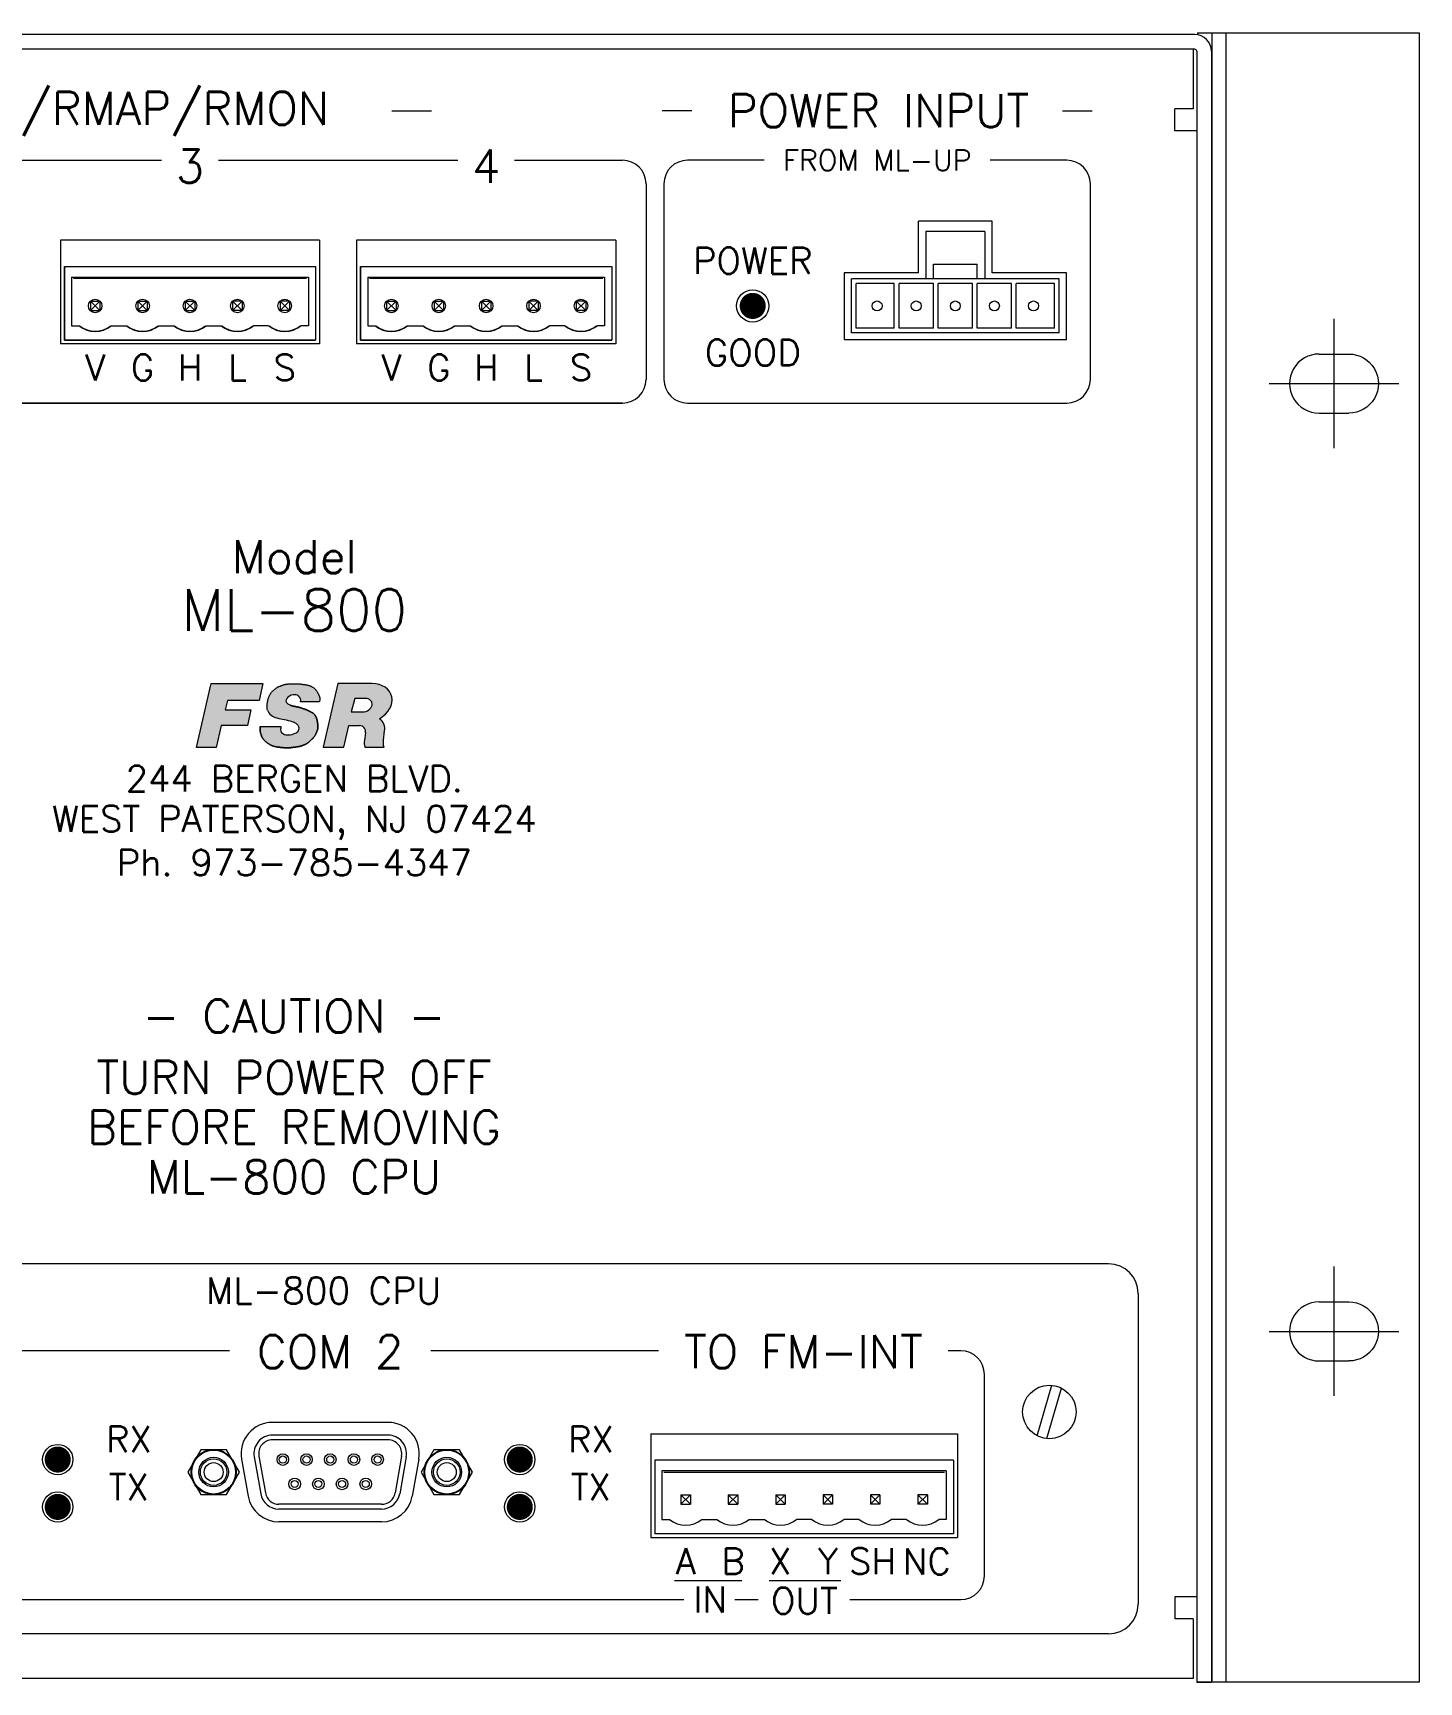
# Model space of a CAD drawing. Header units: inches. Extents: x 4.4 to 24.6, y 1.9 to 17.4.
# Drawn here: x 17.54 to 23.39, y 2.42 to 9.38 of the extents above; entities that cross this region are included whole.
import ezdxf
from ezdxf.enums import TextEntityAlignment as Align

# ---------------------------------------------------------------- set-up
doc = ezdxf.new("R2010")
doc.units = ezdxf.units.IN
doc.header["$LTSCALE"] = 0.4
doc.header["$MEASUREMENT"] = 0
for name, color, linetype, lineweight in [('ML800-DIMENSION', 7, 'Continuous', 9), ('ML800-OBJECT', 7, 'Continuous', 15), ('ML800-TEXT', 7, 'Continuous', 9)]:
    doc.layers.add(name, color=color, linetype=linetype, lineweight=lineweight)
doc.layers.add('ML800-LED', color=251, linetype='Continuous')
doc.styles.add('TERMINALS', font='romans.shx', dxfattribs={"height": 0.11})
doc.styles.add('TITLE', font='romans.shx', dxfattribs={"height": 0.14})

msp = doc.modelspace()

# ---------------------------------------------------------------- hatches: boundary and pattern name
at = {"layer": 'ML800-TEXT'}
h = msp.add_hatch(color=256, dxfattribs=at)
h.paths.add_polyline_path([(18.6399, 6.5913, -0.172284), (18.6618, 6.5867, -0.332658), (18.6719, 6.5615), (18.7522, 6.5615), (18.7533, 6.5733), (18.7528, 6.5773), (18.7526, 6.5786), (18.7523, 6.58), (18.7519, 6.5813), (18.7515, 6.5828), (18.751, 6.5842), (18.7505, 6.5858), (18.7499, 6.5873), (18.7493, 6.589), (18.7486, 6.5907), (18.7477, 6.5925), (18.7469, 6.5944), (18.7459, 6.5963), (18.7449, 6.5983), (18.7438, 6.6003), (18.7427, 6.6023), (18.7415, 6.6042), (18.7403, 6.6061), (18.7391, 6.6079), (18.738, 6.6096), (18.7367, 6.6112), (18.7355, 6.6127), (18.7343, 6.6141), (18.7329, 6.6155), (18.7316, 6.6168), (18.7301, 6.6181), (18.7286, 6.6193), (18.727, 6.6206), (18.7253, 6.6218), (18.7235, 6.623), (18.7217, 6.6241), (18.7198, 6.6253), (18.7179, 6.6263), (18.716, 6.6273), (18.714, 6.6282), (18.7121, 6.629), (18.7101, 6.6298), (18.7081, 6.6304), (18.7062, 6.631), (18.7042, 6.6316), (18.7023, 6.6321), (18.7004, 6.6325), (18.6985, 6.6329), (18.6966, 6.6333), (18.6947, 6.6336), (18.6929, 6.634), (18.691, 6.6342), (18.6892, 6.6345), (18.6873, 6.6348), (18.6855, 6.635), (18.6836, 6.6353), (18.6817, 6.6355), (18.6798, 6.6358), (18.6766, 6.6362), (18.6729, 6.6367), (18.6693, 6.6372), (18.6667, 6.6377), (18.6295, 6.6381), (18.6274, 6.6379), (18.6254, 6.6377), (18.6234, 6.6376), (18.6214, 6.6374), (18.6195, 6.6372), (18.6176, 6.6371), (18.6158, 6.6369), (18.614, 6.6367), (18.6122, 6.6365), (18.6104, 6.6362), (18.6086, 6.6359), (18.6067, 6.6355), (18.6049, 6.6351), (18.6029, 6.6346), (18.601, 6.634), (18.5991, 6.6334), (18.5971, 6.6327), (18.5951, 6.632), (18.5931, 6.6313), (18.5911, 6.6305), (18.5892, 6.6298), (18.5873, 6.6291), (18.5854, 6.6284), (18.5835, 6.6277), (18.5816, 6.627), (18.5798, 6.6262), (18.5779, 6.6253), (18.5761, 6.6244), (18.5743, 6.6234), (18.5725, 6.6223), (18.5707, 6.6211), (18.569, 6.6198), (18.5672, 6.6185), (18.5655, 6.6171), (18.5637, 6.6157), (18.562, 6.6142), (18.5603, 6.6127), (18.5586, 6.6113), (18.5569, 6.6098), (18.5553, 6.6083), (18.5537, 6.6068), (18.5522, 6.6052), (18.5507, 6.6036), (18.5492, 6.602), (18.5478, 6.6003), (18.5465, 6.5985), (18.5453, 6.5967), (18.5441, 6.5948), (18.543, 6.5929), (18.5419, 6.5909), (18.5409, 6.589), (18.54, 6.587), (18.5391, 6.585), (18.5382, 6.583), (18.5374, 6.5809), (18.5367, 6.5789), (18.536, 6.5768), (18.5353, 6.5747), (18.5347, 6.5724), (18.534, 6.5701), (18.5335, 6.5677), (18.5329, 6.5652), (18.5323, 6.5627), (18.5318, 6.56), (18.5314, 6.5573), (18.5309, 6.5545), (18.5306, 6.5518), (18.5303, 6.549), (18.5301, 6.5463), (18.53, 6.5436), (18.5299, 6.541), (18.53, 6.5384), (18.5301, 6.5359), (18.5303, 6.5336), (18.5306, 6.5313), (18.531, 6.5292), (18.5314, 6.5271, 0.256407), (18.5718, 6.4935, -0.017323), (18.6352, 6.4793, -0.121735), (18.6563, 6.4678, -0.580678), (18.6472, 6.4274), (18.6409, 6.4251, -0.169947), (18.615, 6.421, -0.467288), (18.5881, 6.449), (18.5877, 6.4578), (18.5017, 6.4576), (18.5016, 6.454), (18.5014, 6.4506), (18.5013, 6.4475), (18.5012, 6.4447), (18.5012, 6.4422), (18.5012, 6.4398), (18.5014, 6.4375), (18.5017, 6.4353), (18.5021, 6.4332), (18.5026, 6.4311), (18.5031, 6.4291), (18.5037, 6.4272), (18.5043, 6.4253), (18.5049, 6.4234), (18.5055, 6.4215), (18.5061, 6.4197), (18.5067, 6.4179), (18.5074, 6.4161), (18.508, 6.4144), (18.5088, 6.4127), (18.5096, 6.411), (18.5105, 6.4095), (18.5114, 6.4079), (18.5124, 6.4064), (18.5135, 6.405), (18.5147, 6.4036), (18.5159, 6.4022), (18.5171, 6.4009), (18.5184, 6.3996), (18.5197, 6.3983), (18.521, 6.3971), (18.5223, 6.3958), (18.5236, 6.3946), (18.525, 6.3935), (18.5264, 6.3923), (18.5278, 6.3911), (18.5292, 6.39), (18.5307, 6.3888), (18.5323, 6.3877), (18.5339, 6.3865), (18.5355, 6.3854), (18.5371, 6.3843), (18.5388, 6.3833), (18.5405, 6.3822), (18.5422, 6.3813), (18.5438, 6.3803), (18.5455, 6.3795), (18.5471, 6.3787), (18.5488, 6.3779), (18.5504, 6.3772), (18.5521, 6.3765), (18.5538, 6.3758), (18.5555, 6.3752), (18.5573, 6.3747), (18.5591, 6.3741), (18.561, 6.3736), (18.5629, 6.3731), (18.5648, 6.3726), (18.5667, 6.3722), (18.5687, 6.3718), (18.5707, 6.3714), (18.5727, 6.3711), (18.5747, 6.3708), (18.5767, 6.3705), (18.5786, 6.3703), (18.5806, 6.3701), (18.5825, 6.3699), (18.5844, 6.3697), (18.5862, 6.3695), (18.5888, 6.3692), (18.5914, 6.3689), (18.5931, 6.3688), (18.5947, 6.3686), (18.5963, 6.3684), (18.5979, 6.3683), (18.5994, 6.3681), (18.601, 6.368), (18.6027, 6.3679), (18.6043, 6.3678), (18.606, 6.3677), (18.6077, 6.3677), (18.6094, 6.3676), (18.6111, 6.3676), (18.6128, 6.3676), (18.6145, 6.3676), (18.6163, 6.3676), (18.618, 6.3676), (18.6198, 6.3676), (18.6216, 6.3676), (18.6234, 6.3677), (18.6251, 6.3678), (18.6269, 6.3679), (18.6287, 6.3681), (18.6305, 6.3682), (18.6323, 6.3684), (18.6341, 6.3687), (18.6358, 6.3689), (18.6376, 6.3692), (18.6394, 6.3694), (18.6423, 6.3698), (18.6455, 6.3702), (18.6485, 6.3705), (18.6504, 6.3707), (18.6522, 6.3709), (18.654, 6.3712), (18.6557, 6.3714), (18.6574, 6.3716), (18.6591, 6.3719), (18.6608, 6.3722), (18.6624, 6.3725), (18.664, 6.3728), (18.6655, 6.3732), (18.667, 6.3735), (18.6684, 6.3739), (18.6698, 6.3742), (18.6712, 6.3746), (18.6725, 6.375), (18.6738, 6.3753), (18.675, 6.3757), (18.6763, 6.3761), (18.6776, 6.3766), (18.6789, 6.377), (18.6802, 6.3775), (18.6816, 6.378), (18.6831, 6.3786), (18.6845, 6.3791), (18.6859, 6.3797), (18.6874, 6.3803), (18.6888, 6.3809), (18.6902, 6.3815), (18.6915, 6.3821), (18.6928, 6.3827), (18.694, 6.3833), (18.6952, 6.3839), (18.6963, 6.3846), (18.6974, 6.3852), (18.6986, 6.386), (18.6998, 6.3868), (18.701, 6.3876), (18.7022, 6.3886), (18.7035, 6.3896), (18.7048, 6.3907), (18.7062, 6.3919), (18.7076, 6.3931), (18.7091, 6.3943), (18.7105, 6.3956), (18.7121, 6.3969), (18.7133, 6.398), (18.7261, 6.4108), (18.7275, 6.4126), (18.729, 6.4146), (18.7304, 6.4166), (18.7317, 6.4187), (18.733, 6.4208), (18.7342, 6.4229), (18.7354, 6.4249), (18.7365, 6.427), (18.7376, 6.429), (18.7385, 6.431), (18.7394, 6.433), (18.7402, 6.435), (18.741, 6.4368), (18.7416, 6.4387), (18.7422, 6.4405), (18.7427, 6.4422), (18.7432, 6.4439), (18.7436, 6.4455), (18.7439, 6.447), (18.7441, 6.4486), (18.7443, 6.4501), (18.7445, 6.4516), (18.7446, 6.453), (18.7447, 6.4544), (18.7447, 6.4559), (18.7447, 6.4573), (18.7447, 6.4587), (18.7446, 6.4601), (18.7445, 6.4615), (18.7444, 6.4629), (18.7443, 6.4643), (18.7442, 6.4657), (18.7441, 6.4671), (18.7439, 6.4685), (18.7438, 6.47), (18.7436, 6.4714), (18.7434, 6.4729), (18.7433, 6.4743), (18.7431, 6.4757), (18.7429, 6.4772), (18.7426, 6.4786), (18.7424, 6.4801), (18.7422, 6.4815), (18.7419, 6.4829), (18.7416, 6.4844), (18.7412, 6.4858), (18.7408, 6.4873), (18.7404, 6.4888), (18.74, 6.4902), (18.7395, 6.4917), (18.7389, 6.4932), (18.7384, 6.4946), (18.7378, 6.496), (18.7372, 6.4974), (18.7366, 6.4988), (18.7359, 6.5001), (18.7352, 6.5014), (18.7346, 6.5026), (18.7338, 6.5038), (18.7331, 6.505), (18.7323, 6.5061), (18.7314, 6.5072), (18.7306, 6.5083), (18.7296, 6.5093), (18.7286, 6.5103), (18.7276, 6.5113), (18.7265, 6.5123), (18.7253, 6.5132), (18.7241, 6.5141), (18.7228, 6.515), (18.7214, 6.5158), (18.72, 6.5166), (18.7185, 6.5174), (18.717, 6.5182), (18.7155, 6.5189), (18.7142, 6.5195), (18.7129, 6.5201), (18.711, 6.5209), (18.7093, 6.5218), (18.7081, 6.5224), (18.7077, 6.5227), (18.7072, 6.523), (18.7065, 6.5234), (18.7057, 6.5238), (18.7047, 6.5243), (18.7036, 6.5249), (18.7024, 6.5255), (18.701, 6.5261), (18.6996, 6.5268), (18.698, 6.5274), (18.6965, 6.5281), (18.6949, 6.5287), (18.6932, 6.5293), (18.6916, 6.5298), (18.6899, 6.5304), (18.6882, 6.531), (18.6865, 6.5315), (18.6838, 6.5325), (18.6808, 6.5335), (18.6779, 6.5345), (18.6763, 6.5351), (18.6747, 6.5357), (18.6731, 6.5362), (18.6716, 6.5368), (18.6702, 6.5372), (18.6688, 6.5376), (18.6676, 6.538), (18.6663, 6.5383), (18.6651, 6.5386), (18.6639, 6.5389), (18.6627, 6.5391), (18.6614, 6.5394), (18.6593, 6.5398), (18.657, 6.5403), (18.6554, 6.5407), (18.6537, 6.541), (18.652, 6.5414), (18.6502, 6.5418), (18.6484, 6.5422), (18.6465, 6.5425), (18.6447, 6.5429), (18.6416, 6.5436), (18.638, 6.5444), (18.6345, 6.5453), (18.6313, 6.5463), (18.6283, 6.5476), (18.6262, 6.5486, -0.052854), (18.616, 6.5547, -0.41838), (18.613, 6.5755, -0.199774)])
h.paths.add_polyline_path([(18.3371, 6.4617), (18.4475, 6.4617), (18.4618, 6.528), (18.3541, 6.528), (18.3636, 6.5672), (18.4964, 6.5672), (18.5123, 6.6384), (18.2938, 6.6384), (18.2924, 6.633), (18.2326, 6.3691), (18.315, 6.3691)])
edge = h.paths.add_edge_path()
edge.add_line((18.8756, 6.4614), (18.9204, 6.4614))
edge.add_ellipse((18.9175, 6.4323), major_axis=(0.0204, 0.0226), ratio=0.901208, start_angle=-54.09358, end_angle=39.19101, ccw=False)
edge.add_line((18.9459, 6.4306), (18.9411, 6.3993))
edge.add_arc((18.9984, 6.3881), 0.0583, 168.93263, 198.06236)
edge.add_line((18.9429, 6.37), (19.024, 6.37))
edge.add_arc((19.0795, 6.3881), 0.0583, 168.93263, 198.06236, ccw=False)
edge.add_line((19.0222, 6.3993), (19.0261, 6.4388))
edge.add_arc((18.9782, 6.449), 0.049, 348.06584, 417.54018)
edge.add_ellipse((18.9564, 6.5558), major_axis=(-0.098, -0.0347), ratio=0.768806, start_angle=103.09013, end_angle=245.24428)
edge.add_line((18.9732, 6.6387), (18.8284, 6.6387))
edge.add_line((18.8284, 6.6387), (18.7677, 6.37))
edge.add_line((18.7677, 6.37), (18.8545, 6.37))
edge.add_line((18.8545, 6.37), (18.8756, 6.4614))
edge = h.paths.add_edge_path(flags=16)
edge.add_line((18.9012, 6.5764), (18.8855, 6.5193))
edge.add_line((18.8855, 6.5193), (18.9286, 6.5193))
edge.add_line((18.9286, 6.5193), (18.9334, 6.5193))
edge.add_ellipse((18.9389, 6.5478), major_axis=(-0.0337, -0.0119), ratio=0.768806, start_angle=65.83641, end_angle=245.27137)
edge.add_line((18.9446, 6.5764), (18.9404, 6.5764))
edge.add_line((18.9404, 6.5764), (18.9012, 6.5764))

# ---------------------------------------------------------------- linework, layer by layer
at = {"layer": 'ML800-DIMENSION'}
for p, q in [((23.0329, 8.1786), (23.0329, 7.6321)), ((22.759, 7.9047), (23.3067, 7.9047)), ((23.0329, 4.1786), (23.0329, 3.6321)), ((22.759, 3.9047), (23.3067, 3.9047))]:
    msp.add_line(p, q, dxfattribs=at)
at = {"layer": 'ML800-LED', "const_width": 0.055}
for points in [[(20.6074, 8.2327, 1), (20.5524, 8.2327, 1)], [(17.6743, 3.3637, 1), (17.6193, 3.3637, 1)], [(19.6243, 3.3637, 1), (19.5693, 3.3637, 1)], [(17.6743, 3.1637, 1), (17.6193, 3.1637, 1)], [(19.6243, 3.1637, 1), (19.5693, 3.1637, 1)]]:
    msp.add_lwpolyline(points, format="xyb", close=True, dxfattribs=at)
at = {"layer": 'ML800-OBJECT'}
for p, q in [((22.4459, 9.3777), (5.3379, 9.3777)), ((22.4569, 9.3847), (23.3919, 9.3847)), ((22.4569, 9.3847), (22.4569, 9.3768)), ((22.5169, 9.3847), (22.5169, 2.4247)), ((22.5769, 9.3847), (22.5769, 2.4247)), ((23.3919, 9.3847), (23.3919, 2.4247)), ((22.4459, 9.3157), (5.3379, 9.3157)), ((22.4389, 9.3157), (22.4389, 9.0647)), ((22.4539, 9.3077), (22.4539, 2.4247)), ((22.5159, 9.3077), (22.5159, 2.4247)), ((22.3609, 8.9717), (22.3609, 9.0647)), ((22.4389, 9.0647), (22.3609, 9.0647)), ((22.4539, 8.9717), (22.3609, 8.9717)), ((21.5909, 8.5907), (21.2789, 8.5907)), ((21.2789, 8.3717), (21.2789, 8.5907)), ((21.5909, 8.3717), (21.5909, 8.5907)), ((18.7519, 8.5107), (17.6579, 8.5107)), ((17.6579, 8.5107), (17.6579, 8.0727)), ((18.7519, 8.5107), (18.7519, 8.0727)), ((20.0019, 8.5107), (18.9079, 8.5107)), ((18.9079, 8.5107), (18.9079, 8.0727)), ((20.0019, 8.5107), (20.0019, 8.0727)), ((21.5599, 8.5467), (21.3099, 8.5467)), ((21.3099, 8.5467), (21.3099, 8.3467)), ((21.3099, 8.5467), (21.3099, 8.3467)), ((21.5599, 8.5467), (21.3099, 8.5467)), ((21.5599, 8.5467), (21.5599, 8.3467)), ((21.5599, 8.5467), (21.5599, 8.3467)), ((17.6749, 8.3987), (18.7349, 8.3987)), ((17.6749, 8.3987), (18.7349, 8.3987)), ((17.6749, 8.0887), (17.6749, 8.3987)), ((17.6749, 8.3987), (17.6749, 8.0887)), ((17.7049, 8.3547), (18.7049, 8.3547)), ((17.7049, 8.3547), (17.7049, 8.1487)), ((18.7049, 8.3547), (18.7049, 8.1487)), ((18.7349, 8.3987), (18.7349, 8.0887)), ((18.7349, 8.3987), (18.7349, 8.0887)), ((18.9249, 8.3987), (19.9849, 8.3987)), ((18.9249, 8.3987), (19.9849, 8.3987)), ((18.9249, 8.0887), (18.9249, 8.3987)), ((18.9249, 8.3987), (18.9249, 8.0887)), ((18.9549, 8.3547), (19.9549, 8.3547)), ((18.9549, 8.3547), (18.9549, 8.1487)), ((19.9549, 8.3547), (19.9549, 8.1487)), ((19.9849, 8.3987), (19.9849, 8.0887)), ((19.9849, 8.3987), (19.9849, 8.0887)), ((20.9659, 8.3717), (20.9659, 8.0907)), ((21.2789, 8.3717), (20.9659, 8.3717)), ((21.3424, 8.3467), (21.3424, 8.4091)), ((21.3424, 8.4091), (21.5274, 8.4091)), ((21.5274, 8.3467), (21.5274, 8.4091)), ((21.9039, 8.3717), (21.5909, 8.3717)), ((21.9039, 8.0907), (21.9039, 8.3717)), ((18.6969, 8.3487), (17.7129, 8.3487)), ((19.9469, 8.3487), (18.9629, 8.3487)), ((21.3099, 8.3467), (20.9969, 8.3467)), ((21.8729, 8.3467), (20.9969, 8.3467)), ((20.9969, 8.1187), (20.9969, 8.3467)), ((20.9969, 8.1187), (20.9969, 8.3467)), ((21.0169, 8.1387), (21.0169, 8.3267)), ((21.1774, 8.3267), (21.0169, 8.3267)), ((21.1774, 8.1387), (21.1774, 8.3267)), ((21.3424, 8.3267), (21.1974, 8.3267)), ((21.1974, 8.1387), (21.1974, 8.3267)), ((21.3424, 8.1387), (21.3424, 8.3267)), ((21.3624, 8.1387), (21.3624, 8.3267)), ((21.5074, 8.3267), (21.3624, 8.3267)), ((21.5074, 8.1387), (21.5074, 8.3267)), ((21.5274, 8.1387), (21.5274, 8.3267)), ((21.6724, 8.3267), (21.5274, 8.3267)), ((21.8729, 8.3467), (21.5599, 8.3467)), ((21.6724, 8.1387), (21.6724, 8.3267)), ((21.6924, 8.1387), (21.6924, 8.3267)), ((21.8529, 8.3267), (21.6924, 8.3267)), ((21.8529, 8.1387), (21.8529, 8.3267)), ((21.8729, 8.1187), (21.8729, 8.3467)), ((21.8729, 8.1187), (21.8729, 8.3467)), ((17.7849, 8.2527), (17.8249, 8.2527)), ((17.7849, 8.2527), (17.7849, 8.2127)), ((17.7849, 8.2127), (17.8249, 8.2527)), ((17.7849, 8.2527), (17.8249, 8.2127)), ((17.8249, 8.2527), (17.8249, 8.2127)), ((17.9849, 8.2527), (17.9849, 8.2127)), ((17.9849, 8.2527), (18.0249, 8.2527)), ((17.9849, 8.2127), (18.0249, 8.2527)), ((17.9849, 8.2527), (18.0249, 8.2127)), ((18.0249, 8.2527), (18.0249, 8.2127)), ((18.1849, 8.2527), (18.2249, 8.2127)), ((18.1849, 8.2127), (18.2249, 8.2527)), ((18.1849, 8.2527), (18.2249, 8.2527)), ((18.1849, 8.2527), (18.1849, 8.2127)), ((18.2249, 8.2527), (18.2249, 8.2127)), ((18.4249, 8.2527), (18.3849, 8.2127)), ((18.4249, 8.2127), (18.3849, 8.2527)), ((18.4249, 8.2527), (18.3849, 8.2527)), ((18.3849, 8.2527), (18.3849, 8.2127)), ((18.4249, 8.2527), (18.4249, 8.2127)), ((18.6249, 8.2527), (18.5849, 8.2127)), ((18.6249, 8.2127), (18.5849, 8.2527)), ((18.5849, 8.2527), (18.5849, 8.2127)), ((18.6249, 8.2527), (18.5849, 8.2527)), ((18.6249, 8.2527), (18.6249, 8.2127)), ((19.0349, 8.2527), (19.0349, 8.2127)), ((19.0349, 8.2527), (19.0749, 8.2527)), ((19.0349, 8.2127), (19.0749, 8.2527)), ((19.0349, 8.2527), (19.0749, 8.2127)), ((19.0749, 8.2527), (19.0749, 8.2127)), ((19.2349, 8.2527), (19.2349, 8.2127)), ((19.2349, 8.2527), (19.2749, 8.2527)), ((19.2349, 8.2127), (19.2749, 8.2527)), ((19.2349, 8.2527), (19.2749, 8.2127)), ((19.2749, 8.2527), (19.2749, 8.2127)), ((19.4349, 8.2527), (19.4749, 8.2127)), ((19.4349, 8.2127), (19.4749, 8.2527)), ((19.4349, 8.2527), (19.4749, 8.2527)), ((19.4349, 8.2527), (19.4349, 8.2127)), ((19.4749, 8.2527), (19.4749, 8.2127)), ((19.6749, 8.2527), (19.6349, 8.2127)), ((19.6749, 8.2127), (19.6349, 8.2527)), ((19.6749, 8.2527), (19.6349, 8.2527)), ((19.6349, 8.2527), (19.6349, 8.2127)), ((19.6749, 8.2527), (19.6749, 8.2127)), ((19.8749, 8.2527), (19.8349, 8.2127)), ((19.8749, 8.2127), (19.8349, 8.2527)), ((19.8349, 8.2527), (19.8349, 8.2127)), ((19.8749, 8.2527), (19.8349, 8.2527)), ((19.8749, 8.2527), (19.8749, 8.2127)), ((17.7049, 8.1487), (17.737, 8.1487)), ((17.7849, 8.2127), (17.8249, 8.2127)), ((17.8728, 8.1487), (17.937, 8.1487)), ((17.9849, 8.2127), (18.0249, 8.2127)), ((18.0728, 8.1487), (18.137, 8.1487)), ((18.1849, 8.2127), (18.2249, 8.2127)), ((18.2728, 8.1487), (18.337, 8.1487)), ((18.4249, 8.2127), (18.3849, 8.2127)), ((18.537, 8.1487), (18.4728, 8.1487)), ((18.6249, 8.2127), (18.5849, 8.2127)), ((18.7049, 8.1487), (18.6728, 8.1487)), ((18.9549, 8.1487), (18.987, 8.1487)), ((19.0349, 8.2127), (19.0749, 8.2127)), ((19.1228, 8.1487), (19.187, 8.1487)), ((19.2349, 8.2127), (19.2749, 8.2127)), ((19.3228, 8.1487), (19.387, 8.1487)), ((19.4349, 8.2127), (19.4749, 8.2127)), ((19.5228, 8.1487), (19.587, 8.1487)), ((19.6749, 8.2127), (19.6349, 8.2127)), ((19.787, 8.1487), (19.7228, 8.1487)), ((19.8749, 8.2127), (19.8349, 8.2127)), ((19.9549, 8.1487), (19.9228, 8.1487)), ((18.7349, 8.0887), (17.6749, 8.0887)), ((17.6749, 8.0887), (18.7349, 8.0887)), ((19.9849, 8.0887), (18.9249, 8.0887)), ((18.9249, 8.0887), (19.9849, 8.0887)), ((20.9659, 8.0907), (21.9039, 8.0907)), ((21.8729, 8.1187), (20.9969, 8.1187)), ((21.8729, 8.1187), (20.9969, 8.1187)), ((21.1774, 8.1387), (21.0169, 8.1387)), ((21.3424, 8.1387), (21.1974, 8.1387)), ((21.5074, 8.1387), (21.3624, 8.1387)), ((21.6724, 8.1387), (21.5274, 8.1387)), ((21.8529, 8.1387), (21.6924, 8.1387)), ((18.7519, 8.0727), (17.6579, 8.0727)), ((20.0019, 8.0727), (18.9079, 8.0727)), ((22.9704, 8.0297), (23.0954, 8.0297)), ((22.9704, 7.7797), (23.0954, 7.7797)), ((22.0818, 4.1897), (15.4558, 4.1897)), ((22.2068, 4.0647), (22.2068, 2.7527)), ((22.9704, 4.0297), (23.0954, 4.0297)), ((22.9704, 3.7797), (23.0954, 3.7797)), ((21.7805, 3.4641), (21.8416, 3.6772)), ((21.8215, 3.4522), (21.8827, 3.6655)), ((19.0408, 3.5207), (18.5528, 3.5207)), ((19.0408, 3.4667), (18.5528, 3.4667)), ((19.0408, 3.4467), (18.5528, 3.4467)), ((20.1499, 3.4727), (21.4439, 3.4727)), ((20.1499, 3.4727), (20.1499, 3.0347)), ((21.4439, 3.4727), (21.4439, 3.0347)), ((18.4228, 3.3658), (18.4503, 3.2098)), ((18.476, 3.3752), (18.5035, 3.2192)), ((18.4957, 3.3786), (18.5232, 3.2226)), ((19.098, 3.3786), (19.0704, 3.2226)), ((19.1177, 3.3752), (19.0901, 3.2192)), ((19.1708, 3.3658), (19.1433, 3.2098)), ((21.4269, 3.3607), (20.1669, 3.3607)), ((20.1669, 3.3607), (20.1669, 3.0507)), ((21.4269, 3.3607), (21.4269, 3.0507)), ((21.3969, 3.3167), (20.1969, 3.3167)), ((20.1969, 3.3167), (20.1969, 3.1107)), ((20.2049, 3.3107), (21.3889, 3.3107)), ((21.3969, 3.3167), (21.3969, 3.1107)), ((20.2769, 3.2147), (20.3169, 3.2147)), ((20.2769, 3.2147), (20.2769, 3.1747)), ((20.2769, 3.1747), (20.3169, 3.2147)), ((20.2769, 3.2147), (20.3169, 3.1747)), ((20.3169, 3.2147), (20.3169, 3.1747)), ((20.4769, 3.2147), (20.5169, 3.1747)), ((20.4769, 3.1747), (20.5169, 3.2147)), ((20.4769, 3.2147), (20.4769, 3.1747)), ((20.4769, 3.2147), (20.5169, 3.2147)), ((20.5169, 3.2147), (20.5169, 3.1747)), ((20.6769, 3.2147), (20.7169, 3.1747)), ((20.6769, 3.1747), (20.7169, 3.2147)), ((20.6769, 3.2147), (20.7169, 3.2147)), ((20.6769, 3.2147), (20.6769, 3.1747)), ((20.7169, 3.2147), (20.7169, 3.1747)), ((20.8769, 3.2147), (20.8769, 3.1747)), ((20.9169, 3.2147), (20.8769, 3.1747)), ((20.9169, 3.1747), (20.8769, 3.2147)), ((20.9169, 3.2147), (20.8769, 3.2147)), ((20.9169, 3.2147), (20.9169, 3.1747)), ((21.1169, 3.2147), (21.0769, 3.2147)), ((21.1169, 3.1747), (21.0769, 3.2147)), ((21.1169, 3.2147), (21.0769, 3.1747)), ((21.0769, 3.2147), (21.0769, 3.1747)), ((21.1169, 3.2147), (21.1169, 3.1747)), ((21.3169, 3.2147), (21.2769, 3.2147)), ((21.3169, 3.1747), (21.2769, 3.2147)), ((21.3169, 3.2147), (21.2769, 3.1747)), ((21.2769, 3.2147), (21.2769, 3.1747)), ((21.3169, 3.2147), (21.3169, 3.1747)), ((19.0133, 3.1747), (18.5803, 3.1747)), ((19.0133, 3.1547), (18.5803, 3.1547)), ((20.2769, 3.1747), (20.3169, 3.1747)), ((20.4769, 3.1747), (20.5169, 3.1747)), ((20.6769, 3.1747), (20.7169, 3.1747)), ((20.9169, 3.1747), (20.8769, 3.1747)), ((21.1169, 3.1747), (21.0769, 3.1747)), ((21.3169, 3.1747), (21.2769, 3.1747)), ((19.0133, 3.1007), (18.5803, 3.1007)), ((20.1969, 3.1107), (20.229, 3.1107)), ((20.3648, 3.1107), (20.429, 3.1107)), ((20.5648, 3.1107), (20.629, 3.1107)), ((20.829, 3.1107), (20.7648, 3.1107)), ((21.029, 3.1107), (20.9648, 3.1107)), ((21.229, 3.1107), (21.1648, 3.1107)), ((21.3969, 3.1107), (21.3648, 3.1107)), ((20.1499, 3.0347), (21.4439, 3.0347)), ((21.4269, 3.0507), (20.1669, 3.0507)), ((22.4539, 2.7837), (22.3609, 2.7837)), ((22.3609, 2.7837), (22.3609, 2.6907)), ((22.4389, 2.6907), (22.3609, 2.6907)), ((22.4389, 2.6907), (22.4389, 2.4397)), ((22.0818, 2.6277), (15.4558, 2.6277)), ((22.4389, 2.4397), (5.3449, 2.4397)), ((22.4539, 2.4247), (22.5159, 2.4247)), ((23.3919, 2.4247), (22.4569, 2.4247))]:
    msp.add_line(p, q, dxfattribs=at)
for points in [[(18.3591, 3.2167), (18.4134, 3.3107), (18.3591, 3.4047), (18.2506, 3.4047), (18.1963, 3.3107), (18.2506, 3.2167)], [(19.3431, 3.2167), (19.3974, 3.3107), (19.3431, 3.4047), (19.2346, 3.4047), (19.1803, 3.3107), (19.2346, 3.2167)]]:
    msp.add_lwpolyline(points, close=True, dxfattribs=at)
for centre, radius in [((20.5799, 8.2327), 0.068), ((17.8049, 8.2327), 0.0285), ((18.0049, 8.2327), 0.0285), ((18.2049, 8.2327), 0.0285), ((18.4049, 8.2327), 0.0285), ((18.6049, 8.2327), 0.0285), ((19.0549, 8.2327), 0.0285), ((19.2549, 8.2327), 0.0285), ((19.4549, 8.2327), 0.0285), ((19.6549, 8.2327), 0.0285), ((19.8549, 8.2327), 0.0285), ((21.1049, 8.2327), 0.021), ((21.2699, 8.2327), 0.021), ((21.4349, 8.2327), 0.021), ((21.5999, 8.2327), 0.021), ((21.7649, 8.2327), 0.021), ((21.8318, 3.5647), 0.1129), ((17.6468, 3.3637), 0.064), ((19.5968, 3.3637), 0.064), ((18.3048, 3.3107), 0.0955), ((18.3048, 3.3107), 0.0926), ((18.3048, 3.3107), 0.0625), ((18.3048, 3.3107), 0.056), ((18.3048, 3.3107), 0.04), ((18.5968, 3.3637), 0.0245), ((18.5968, 3.3637), 0.015), ((18.6968, 3.3637), 0.0245), ((18.6968, 3.3637), 0.015), ((18.7968, 3.3637), 0.0245), ((18.7968, 3.3637), 0.015), ((18.8968, 3.3637), 0.0245), ((18.8968, 3.3637), 0.015), ((18.9968, 3.3637), 0.0245), ((18.9968, 3.3637), 0.015), ((19.2888, 3.3107), 0.0955), ((19.2888, 3.3107), 0.0926), ((19.2888, 3.3107), 0.0625), ((19.2888, 3.3107), 0.056), ((19.2888, 3.3107), 0.04), ((18.6468, 3.2607), 0.0245), ((18.6468, 3.2607), 0.015), ((18.7468, 3.2607), 0.0245), ((18.7468, 3.2607), 0.015), ((18.8468, 3.2607), 0.0245), ((18.8468, 3.2607), 0.015), ((18.9468, 3.2607), 0.0245), ((18.9468, 3.2607), 0.015), ((17.6468, 3.1637), 0.064), ((19.5968, 3.1637), 0.064)]:
    msp.add_circle(centre, radius, dxfattribs=at)
for centre, radius, start, end in [((22.4459, 9.3077), 0.07, 0, 90), ((22.4459, 9.3077), 0.008, 0, 90), ((17.8049, 8.2327), 0.108, 231.05756, 308.94244), ((17.8049, 8.2327), 0.1068, 231.87504, 308.12496), ((18.0049, 8.2327), 0.108, 231.05756, 308.94244), ((18.0049, 8.2327), 0.1068, 231.87504, 308.12496), ((18.2049, 8.2327), 0.108, 231.05756, 308.94244), ((18.2049, 8.2327), 0.1068, 231.87504, 308.12496), ((18.4049, 8.2327), 0.108, 231.05756, 308.94244), ((18.4049, 8.2327), 0.1068, 231.87504, 308.12496), ((18.6049, 8.2327), 0.108, 231.05756, 308.94244), ((18.6049, 8.2327), 0.1068, 231.87504, 308.12496), ((19.0549, 8.2327), 0.108, 231.05756, 308.94244), ((19.0549, 8.2327), 0.1068, 231.87504, 308.12496), ((19.2549, 8.2327), 0.108, 231.05756, 308.94244), ((19.2549, 8.2327), 0.1068, 231.87504, 308.12496), ((19.4549, 8.2327), 0.108, 231.05756, 308.94244), ((19.4549, 8.2327), 0.1068, 231.87504, 308.12496), ((19.6549, 8.2327), 0.108, 231.05756, 308.94244), ((19.6549, 8.2327), 0.1068, 231.87504, 308.12496), ((19.8549, 8.2327), 0.108, 231.05756, 308.94244), ((19.8549, 8.2327), 0.1068, 231.87504, 308.12496), ((22.9704, 7.9047), 0.125, 89.99999, 270), ((22.0818, 4.0647), 0.125, 0, 90), ((22.9704, 3.9047), 0.125, 89.99999, 270), ((18.5528, 3.3887), 0.132, 90, 190), ((19.0408, 3.3887), 0.132, 350, 90), ((18.5528, 3.3887), 0.078, 90, 190), ((18.5528, 3.3887), 0.058, 90, 190), ((19.0408, 3.3887), 0.078, 350, 90), ((19.0408, 3.3887), 0.058, 350, 90), ((18.5803, 3.2327), 0.132, 190, 270), ((18.5803, 3.2327), 0.078, 190, 270), ((18.5803, 3.2327), 0.058, 190, 270), ((19.0133, 3.2327), 0.058, 270, 350), ((19.0133, 3.2327), 0.078, 270, 350), ((19.0133, 3.2327), 0.132, 270, 350), ((20.2969, 3.1947), 0.108, 231.05756, 308.94244), ((20.4969, 3.1947), 0.108, 231.05756, 308.94244), ((20.6969, 3.1947), 0.108, 231.05756, 308.94244), ((20.8969, 3.1947), 0.108, 231.05756, 308.94244), ((21.0969, 3.1947), 0.108, 231.05756, 308.94244), ((21.2969, 3.1947), 0.108, 231.05756, 308.94244), ((22.0818, 2.7527), 0.125, 270, 0)]:
    msp.add_arc(centre, radius, start, end, dxfattribs=at)
at = {"layer": 'ML800-OBJECT', "extrusion": (0, 0, -1)}
for centre in [(-23.0954, 7.9047), (-23.0954, 3.9047)]:
    msp.add_arc(centre, 0.125, 89.99999, 270, dxfattribs=at)
at = {"layer": 'ML800-TEXT'}
for p, q in [((19.0572, 9.0567), (19.2249, 9.0567)), ((20.3225, 9.0567), (20.1979, 9.0567)), ((21.8872, 9.0567), (22.0119, 9.0567)), ((17.0751, 8.8477), (18.0847, 8.8477)), ((18.3251, 8.8477), (19.3347, 8.8477)), ((19.5751, 8.8477), (20.0299, 8.8477)), ((20.6285, 8.8477), (20.3049, 8.8477)), ((21.9049, 8.8477), (21.5813, 8.8477)), ((20.1299, 8.7477), (20.1299, 7.9227)), ((20.2049, 8.7477), (20.2049, 7.9227)), ((22.0049, 7.9227), (22.0049, 8.7477)), ((20.0299, 7.8227), (15.1299, 7.8227)), ((15.1299, 7.8227), (20.0299, 7.8227)), ((20.3049, 7.8227), (21.9049, 7.8227)), ((18.3718, 3.8227), (17.2718, 3.8227)), ((20.1817, 3.8227), (19.2218, 3.8227)), ((21.4579, 3.8227), (21.4051, 3.8227)), ((21.5579, 2.8727), (21.5579, 3.7227)), ((20.2494, 2.8531), (20.5334, 2.8531)), ((20.6494, 2.8531), (20.9514, 2.8531)), ((16.0859, 2.7727), (20.2894, 2.7727)), ((20.5043, 2.7727), (20.6033, 2.7727)), ((20.9904, 2.7727), (21.4579, 2.7727))]:
    msp.add_line(p, q, dxfattribs=at)
for points in [[(18.2326, 6.3691), (18.2924, 6.633), (18.2938, 6.6384), (18.5123, 6.6384), (18.4964, 6.5672), (18.3636, 6.5672), (18.3541, 6.528), (18.4618, 6.528), (18.4475, 6.4617), (18.3371, 6.4617), (18.315, 6.3691)], [(18.6027, 6.3679), (18.6043, 6.3678), (18.606, 6.3677), (18.6077, 6.3677), (18.6094, 6.3676), (18.6111, 6.3676), (18.6128, 6.3676), (18.6145, 6.3676), (18.6163, 6.3676), (18.618, 6.3676), (18.6198, 6.3676), (18.6216, 6.3676), (18.6234, 6.3677), (18.6251, 6.3678), (18.6269, 6.3679), (18.6287, 6.3681), (18.6305, 6.3682), (18.6323, 6.3684), (18.6341, 6.3687), (18.6358, 6.3689), (18.6376, 6.3692), (18.6394, 6.3694), (18.6412, 6.3697), (18.6431, 6.3699), (18.6449, 6.3701), (18.6467, 6.3703), (18.6485, 6.3705), (18.6504, 6.3707), (18.6522, 6.3709), (18.654, 6.3712), (18.6557, 6.3714), (18.6574, 6.3716), (18.6591, 6.3719), (18.6608, 6.3722), (18.6624, 6.3725), (18.664, 6.3728), (18.6655, 6.3732), (18.667, 6.3735), (18.6684, 6.3739), (18.6698, 6.3742), (18.6712, 6.3746), (18.6725, 6.375), (18.6738, 6.3753), (18.675, 6.3757), (18.6763, 6.3761), (18.6776, 6.3766), (18.6789, 6.377), (18.6802, 6.3775), (18.6816, 6.378), (18.6831, 6.3786), (18.6845, 6.3791), (18.6859, 6.3797), (18.6874, 6.3803), (18.6888, 6.3809), (18.6902, 6.3815), (18.6915, 6.3821), (18.6928, 6.3827), (18.694, 6.3833), (18.6952, 6.3839), (18.6963, 6.3846), (18.6974, 6.3852), (18.6986, 6.386), (18.6998, 6.3868), (18.701, 6.3876), (18.7022, 6.3886), (18.7035, 6.3896), (18.7048, 6.3907), (18.7062, 6.3919), (18.7076, 6.3931), (18.7091, 6.3943), (18.7105, 6.3956), (18.7121, 6.3969), (18.7136, 6.3983), (18.7151, 6.3996), (18.7167, 6.401), (18.7183, 6.4025), (18.7199, 6.404), (18.7214, 6.4055), (18.723, 6.4072), (18.7245, 6.4089), (18.726, 6.4107), (18.7275, 6.4126), (18.729, 6.4146), (18.7304, 6.4166), (18.7317, 6.4187), (18.733, 6.4208), (18.7342, 6.4229), (18.7354, 6.4249), (18.7365, 6.427), (18.7376, 6.429), (18.7385, 6.431), (18.7394, 6.433), (18.7402, 6.435), (18.741, 6.4368), (18.7416, 6.4387), (18.7422, 6.4405), (18.7427, 6.4422), (18.7432, 6.4439), (18.7436, 6.4455), (18.7439, 6.447), (18.7441, 6.4486), (18.7443, 6.4501), (18.7445, 6.4516), (18.7446, 6.453), (18.7447, 6.4544), (18.7447, 6.4559), (18.7447, 6.4573), (18.7447, 6.4587), (18.7446, 6.4601), (18.7445, 6.4615), (18.7444, 6.4629), (18.7443, 6.4643), (18.7442, 6.4657), (18.7441, 6.4671), (18.7439, 6.4685), (18.7438, 6.47), (18.7436, 6.4714), (18.7434, 6.4729), (18.7433, 6.4743), (18.7431, 6.4757), (18.7429, 6.4772), (18.7426, 6.4786), (18.7424, 6.4801), (18.7422, 6.4815), (18.7419, 6.4829), (18.7416, 6.4844), (18.7412, 6.4858), (18.7408, 6.4873), (18.7404, 6.4888), (18.74, 6.4902), (18.7395, 6.4917), (18.7389, 6.4932), (18.7384, 6.4946), (18.7378, 6.496), (18.7372, 6.4974), (18.7366, 6.4988), (18.7359, 6.5001), (18.7352, 6.5014), (18.7346, 6.5026), (18.7338, 6.5038), (18.7331, 6.505), (18.7323, 6.5061), (18.7314, 6.5072), (18.7306, 6.5083), (18.7296, 6.5093), (18.7286, 6.5103), (18.7276, 6.5113), (18.7265, 6.5123), (18.7253, 6.5132), (18.7241, 6.5141), (18.7228, 6.515), (18.7214, 6.5158), (18.72, 6.5166), (18.7185, 6.5174), (18.717, 6.5182), (18.7155, 6.5189), (18.7142, 6.5195), (18.7129, 6.5201), (18.7117, 6.5206), (18.7108, 6.521), (18.71, 6.5214), (18.7094, 6.5217), (18.709, 6.522), (18.7085, 6.5222), (18.7081, 6.5224), (18.7077, 6.5227), (18.7072, 6.523), (18.7065, 6.5234), (18.7057, 6.5238), (18.7047, 6.5243), (18.7036, 6.5249), (18.7024, 6.5255), (18.701, 6.5261), (18.6996, 6.5268), (18.698, 6.5274), (18.6965, 6.5281), (18.6949, 6.5287), (18.6932, 6.5293), (18.6916, 6.5298), (18.6899, 6.5304), (18.6882, 6.531), (18.6865, 6.5315), (18.6848, 6.5321), (18.6831, 6.5327), (18.6813, 6.5333), (18.6796, 6.5339), (18.6779, 6.5345), (18.6763, 6.5351), (18.6747, 6.5357), (18.6731, 6.5362), (18.6716, 6.5368), (18.6702, 6.5372), (18.6688, 6.5376), (18.6676, 6.538), (18.6663, 6.5383), (18.6651, 6.5386), (18.6639, 6.5389), (18.6627, 6.5391), (18.6614, 6.5394), (18.66, 6.5397), (18.6586, 6.54), (18.657, 6.5403), (18.6554, 6.5407), (18.6537, 6.541), (18.652, 6.5414), (18.6502, 6.5418), (18.6484, 6.5422), (18.6465, 6.5425), (18.6447, 6.5429), (18.6428, 6.5433), (18.6409, 6.5437), (18.6391, 6.5441), (18.6373, 6.5446), (18.6355, 6.545), (18.6338, 6.5455), (18.6321, 6.5461), (18.6305, 6.5467), (18.629, 6.5473), (18.6276, 6.5479), (18.6262, 6.5486), (18.6276, 6.5479), (18.629, 6.5473), (18.6305, 6.5467), (18.6321, 6.5461), (18.6338, 6.5455), (18.6355, 6.545), (18.6373, 6.5446), (18.6391, 6.5441), (18.6409, 6.5437), (18.6428, 6.5433), (18.6447, 6.5429), (18.6465, 6.5425), (18.6484, 6.5422), (18.6502, 6.5418), (18.652, 6.5414), (18.6537, 6.541), (18.6554, 6.5407), (18.657, 6.5403), (18.6586, 6.54), (18.66, 6.5397), (18.6614, 6.5394), (18.6627, 6.5391), (18.6639, 6.5389), (18.6651, 6.5386), (18.6663, 6.5383), (18.6676, 6.538), (18.6688, 6.5376), (18.6702, 6.5372), (18.6716, 6.5368), (18.6731, 6.5362), (18.6747, 6.5357), (18.6763, 6.5351), (18.6779, 6.5345), (18.6796, 6.5339), (18.6813, 6.5333), (18.6831, 6.5327), (18.6848, 6.5321), (18.6865, 6.5315), (18.6882, 6.531), (18.6899, 6.5304), (18.6916, 6.5298), (18.6932, 6.5293), (18.6949, 6.5287), (18.6965, 6.5281), (18.698, 6.5274), (18.6996, 6.5268), (18.701, 6.5261), (18.7024, 6.5255), (18.7036, 6.5249), (18.7047, 6.5243), (18.7057, 6.5238), (18.7065, 6.5234), (18.7072, 6.523), (18.7077, 6.5227), (18.7081, 6.5224), (18.7085, 6.5222), (18.709, 6.522), (18.7094, 6.5217), (18.71, 6.5214), (18.7108, 6.521), (18.7117, 6.5206), (18.7129, 6.5201), (18.7142, 6.5195), (18.7155, 6.5189), (18.717, 6.5182), (18.7185, 6.5174), (18.72, 6.5166), (18.7214, 6.5158), (18.7228, 6.515), (18.7241, 6.5141), (18.7253, 6.5132), (18.7265, 6.5123), (18.7276, 6.5113), (18.7286, 6.5103), (18.7296, 6.5093), (18.7306, 6.5083), (18.7314, 6.5072), (18.7323, 6.5061), (18.7331, 6.505), (18.7338, 6.5038), (18.7346, 6.5026), (18.7352, 6.5014), (18.7359, 6.5001), (18.7366, 6.4988), (18.7372, 6.4974), (18.7378, 6.496), (18.7384, 6.4946), (18.7389, 6.4932), (18.7395, 6.4917), (18.74, 6.4902), (18.7404, 6.4888), (18.7408, 6.4873), (18.7412, 6.4858), (18.7416, 6.4844), (18.7419, 6.4829), (18.7422, 6.4815), (18.7424, 6.4801), (18.7426, 6.4786), (18.7429, 6.4772), (18.7431, 6.4757), (18.7433, 6.4743), (18.7434, 6.4729), (18.7436, 6.4714), (18.7438, 6.47), (18.7439, 6.4685), (18.7441, 6.4671), (18.7442, 6.4657), (18.7443, 6.4643), (18.7444, 6.4629), (18.7445, 6.4615), (18.7446, 6.4601), (18.7447, 6.4587), (18.7447, 6.4573), (18.7447, 6.4559), (18.7447, 6.4544), (18.7446, 6.453), (18.7445, 6.4516), (18.7443, 6.4501), (18.7441, 6.4486), (18.7439, 6.447), (18.7436, 6.4455), (18.7432, 6.4439), (18.7427, 6.4422), (18.7422, 6.4405), (18.7416, 6.4387), (18.741, 6.4368), (18.7402, 6.435), (18.7394, 6.433), (18.7385, 6.431), (18.7376, 6.429), (18.7365, 6.427), (18.7354, 6.4249), (18.7342, 6.4229), (18.733, 6.4208), (18.7317, 6.4187), (18.7304, 6.4166), (18.729, 6.4146), (18.7275, 6.4126), (18.726, 6.4107), (18.7245, 6.4089), (18.723, 6.4072), (18.7214, 6.4055), (18.7199, 6.404), (18.7183, 6.4025), (18.7167, 6.401), (18.7151, 6.3996), (18.7136, 6.3983), (18.7121, 6.3969), (18.7105, 6.3956), (18.7091, 6.3943), (18.7076, 6.3931), (18.7062, 6.3919), (18.7048, 6.3907), (18.7035, 6.3896), (18.7022, 6.3886), (18.701, 6.3876), (18.6998, 6.3868), (18.6986, 6.386), (18.6974, 6.3852), (18.6963, 6.3846), (18.6952, 6.3839), (18.694, 6.3833), (18.6928, 6.3827), (18.6915, 6.3821), (18.6902, 6.3815), (18.6888, 6.3809), (18.6874, 6.3803), (18.6859, 6.3797), (18.6845, 6.3791), (18.6831, 6.3786), (18.6816, 6.378), (18.6802, 6.3775), (18.6789, 6.377), (18.6776, 6.3766), (18.6763, 6.3761), (18.675, 6.3757), (18.6738, 6.3753), (18.6725, 6.375), (18.6712, 6.3746), (18.6698, 6.3742), (18.6684, 6.3739), (18.667, 6.3735), (18.6655, 6.3732), (18.664, 6.3728), (18.6624, 6.3725), (18.6608, 6.3722), (18.6591, 6.3719), (18.6574, 6.3716), (18.6557, 6.3714), (18.654, 6.3712), (18.6522, 6.3709), (18.6504, 6.3707), (18.6485, 6.3705), (18.6467, 6.3703), (18.6449, 6.3701), (18.6431, 6.3699), (18.6412, 6.3697), (18.6394, 6.3694), (18.6376, 6.3692), (18.6358, 6.3689), (18.6341, 6.3687), (18.6323, 6.3684), (18.6305, 6.3682), (18.6287, 6.3681), (18.6269, 6.3679), (18.6251, 6.3678), (18.6234, 6.3677), (18.6216, 6.3676), (18.6198, 6.3676), (18.618, 6.3676), (18.6163, 6.3676), (18.6145, 6.3676), (18.6128, 6.3676), (18.6111, 6.3676), (18.6094, 6.3676), (18.6077, 6.3677), (18.606, 6.3677), (18.6043, 6.3678), (18.6027, 6.3679), (18.601, 6.368), (18.5994, 6.3681), (18.5979, 6.3683), (18.5963, 6.3684), (18.5947, 6.3686), (18.5931, 6.3688), (18.5914, 6.3689), (18.5898, 6.3691), (18.588, 6.3693), (18.5862, 6.3695), (18.5844, 6.3697), (18.5825, 6.3699), (18.5806, 6.3701), (18.5786, 6.3703), (18.5767, 6.3705), (18.5747, 6.3708), (18.5727, 6.3711), (18.5707, 6.3714), (18.5687, 6.3718), (18.5667, 6.3722), (18.5648, 6.3726), (18.5629, 6.3731), (18.561, 6.3736), (18.5591, 6.3741), (18.5573, 6.3747), (18.5555, 6.3752), (18.5538, 6.3758), (18.5521, 6.3765), (18.5504, 6.3772), (18.5488, 6.3779), (18.5471, 6.3787), (18.5455, 6.3795), (18.5438, 6.3803), (18.5422, 6.3813), (18.5405, 6.3822), (18.5388, 6.3833), (18.5371, 6.3843), (18.5355, 6.3854), (18.5339, 6.3865), (18.5323, 6.3877), (18.5307, 6.3888), (18.5292, 6.39), (18.5278, 6.3911), (18.5264, 6.3923), (18.525, 6.3935), (18.5236, 6.3946), (18.5223, 6.3958), (18.521, 6.3971), (18.5197, 6.3983), (18.5184, 6.3996), (18.5171, 6.4009), (18.5159, 6.4022), (18.5147, 6.4036), (18.5135, 6.405), (18.5124, 6.4064), (18.5114, 6.4079), (18.5105, 6.4095), (18.5096, 6.411), (18.5088, 6.4127), (18.508, 6.4144), (18.5074, 6.4161), (18.5067, 6.4179), (18.5061, 6.4197), (18.5055, 6.4215), (18.5049, 6.4234), (18.5043, 6.4253), (18.5037, 6.4272), (18.5031, 6.4291), (18.5026, 6.4311), (18.5021, 6.4332), (18.5017, 6.4353), (18.5014, 6.4375), (18.5012, 6.4398), (18.5012, 6.4422), (18.5012, 6.4447), (18.5013, 6.4475), (18.5014, 6.4506), (18.5016, 6.454), (18.5017, 6.4576), (18.5016, 6.454), (18.5014, 6.4506), (18.5013, 6.4475), (18.5012, 6.4447), (18.5012, 6.4422), (18.5012, 6.4398), (18.5014, 6.4375), (18.5017, 6.4353), (18.5021, 6.4332), (18.5026, 6.4311), (18.5031, 6.4291), (18.5037, 6.4272), (18.5043, 6.4253), (18.5049, 6.4234), (18.5055, 6.4215), (18.5061, 6.4197), (18.5067, 6.4179), (18.5074, 6.4161), (18.508, 6.4144), (18.5088, 6.4127), (18.5096, 6.411), (18.5105, 6.4095), (18.5114, 6.4079), (18.5124, 6.4064), (18.5135, 6.405), (18.5147, 6.4036), (18.5159, 6.4022), (18.5171, 6.4009), (18.5184, 6.3996), (18.5197, 6.3983), (18.521, 6.3971), (18.5223, 6.3958), (18.5236, 6.3946), (18.525, 6.3935), (18.5264, 6.3923), (18.5278, 6.3911), (18.5292, 6.39), (18.5307, 6.3888), (18.5323, 6.3877), (18.5339, 6.3865), (18.5355, 6.3854), (18.5371, 6.3843), (18.5388, 6.3833), (18.5405, 6.3822), (18.5422, 6.3813), (18.5438, 6.3803), (18.5455, 6.3795), (18.5471, 6.3787), (18.5488, 6.3779), (18.5504, 6.3772), (18.5521, 6.3765), (18.5538, 6.3758), (18.5555, 6.3752), (18.5573, 6.3747), (18.5591, 6.3741), (18.561, 6.3736), (18.5629, 6.3731), (18.5648, 6.3726), (18.5667, 6.3722), (18.5687, 6.3718), (18.5707, 6.3714), (18.5727, 6.3711), (18.5747, 6.3708), (18.5767, 6.3705), (18.5786, 6.3703), (18.5806, 6.3701), (18.5825, 6.3699), (18.5844, 6.3697), (18.5862, 6.3695), (18.588, 6.3693), (18.5898, 6.3691), (18.5914, 6.3689), (18.5931, 6.3688), (18.5947, 6.3686), (18.5963, 6.3684), (18.5979, 6.3683), (18.5994, 6.3681), (18.601, 6.368)]]:
    msp.add_lwpolyline(points, close=True, dxfattribs=at)
for points in [[(18.5314, 6.5271), (18.531, 6.5292), (18.5306, 6.5313), (18.5303, 6.5336), (18.5301, 6.5359), (18.53, 6.5384), (18.5299, 6.541), (18.53, 6.5436), (18.5301, 6.5463), (18.5303, 6.549), (18.5306, 6.5518), (18.5309, 6.5545), (18.5314, 6.5573), (18.5318, 6.56), (18.5323, 6.5627), (18.5329, 6.5652), (18.5335, 6.5677), (18.534, 6.5701), (18.5347, 6.5724), (18.5353, 6.5747), (18.536, 6.5768), (18.5367, 6.5789), (18.5374, 6.5809), (18.5382, 6.583), (18.5391, 6.585), (18.54, 6.587), (18.5409, 6.589), (18.5419, 6.5909), (18.543, 6.5929), (18.5441, 6.5948), (18.5453, 6.5967), (18.5465, 6.5985), (18.5478, 6.6003), (18.5492, 6.602), (18.5507, 6.6036), (18.5522, 6.6052), (18.5537, 6.6068), (18.5553, 6.6083), (18.5569, 6.6098), (18.5586, 6.6113), (18.5603, 6.6127), (18.562, 6.6142), (18.5637, 6.6157), (18.5655, 6.6171), (18.5672, 6.6185), (18.569, 6.6198), (18.5707, 6.6211), (18.5725, 6.6223), (18.5743, 6.6234), (18.5761, 6.6244), (18.5779, 6.6253), (18.5798, 6.6262), (18.5816, 6.627), (18.5835, 6.6277), (18.5854, 6.6284), (18.5873, 6.6291), (18.5892, 6.6298), (18.5911, 6.6305), (18.5931, 6.6313), (18.5951, 6.632), (18.5971, 6.6327), (18.5991, 6.6334), (18.601, 6.634), (18.6029, 6.6346), (18.6049, 6.6351), (18.6067, 6.6355), (18.6086, 6.6359), (18.6104, 6.6362), (18.6122, 6.6365), (18.614, 6.6367), (18.6158, 6.6369), (18.6176, 6.6371), (18.6195, 6.6372), (18.6214, 6.6374), (18.6234, 6.6376), (18.6254, 6.6377), (18.6274, 6.6379), (18.6295, 6.6381), (18.6667, 6.6377), (18.6684, 6.6374), (18.6702, 6.6371), (18.6721, 6.6368), (18.674, 6.6366), (18.6759, 6.6363), (18.6778, 6.636), (18.6798, 6.6358), (18.6817, 6.6355), (18.6836, 6.6353), (18.6855, 6.635), (18.6873, 6.6348), (18.6892, 6.6345), (18.691, 6.6342), (18.6929, 6.634), (18.6947, 6.6336), (18.6966, 6.6333), (18.6985, 6.6329), (18.7004, 6.6325), (18.7023, 6.6321), (18.7042, 6.6316), (18.7062, 6.631), (18.7081, 6.6304), (18.7101, 6.6298), (18.7121, 6.629), (18.714, 6.6282), (18.716, 6.6273), (18.7179, 6.6263), (18.7198, 6.6253), (18.7217, 6.6241), (18.7235, 6.623), (18.7253, 6.6218), (18.727, 6.6206), (18.7286, 6.6193), (18.7301, 6.6181), (18.7316, 6.6168), (18.7329, 6.6155), (18.7343, 6.6141), (18.7355, 6.6127), (18.7367, 6.6112), (18.738, 6.6096), (18.7391, 6.6079), (18.7403, 6.6061), (18.7415, 6.6042), (18.7427, 6.6023), (18.7438, 6.6003), (18.7449, 6.5983), (18.7459, 6.5963), (18.7469, 6.5944), (18.7477, 6.5925), (18.7486, 6.5907), (18.7493, 6.589), (18.7499, 6.5873), (18.7505, 6.5858), (18.751, 6.5842), (18.7515, 6.5828), (18.7519, 6.5813), (18.7523, 6.58), (18.7526, 6.5786), (18.7528, 6.5773), (18.7533, 6.5733), (18.7522, 6.5615), (18.6719, 6.5615)], [(18.9732, 6.6387), (18.8284, 6.6387), (18.7677, 6.37), (18.8545, 6.37), (18.8756, 6.4614), (18.9204, 6.4614)], [(18.9446, 6.5764), (18.9404, 6.5764), (18.9012, 6.5764), (18.8855, 6.5193), (18.9286, 6.5193), (18.9334, 6.5193)], [(18.5017, 6.4576), (18.5877, 6.4578), (18.5881, 6.449)], [(18.7133, 6.398), (18.7261, 6.4108)]]:
    msp.add_lwpolyline(points, dxfattribs=at)
for points in [[(18.6719, 6.5618, 0.329022), (18.6618, 6.5867, 0.172284), (18.6399, 6.5913, 0.199774), (18.613, 6.5755, 0.41838), (18.616, 6.5547, 0.052854), (18.6262, 6.5486)], [(18.5314, 6.5271, 0.256407), (18.5718, 6.4935, -0.017323), (18.6352, 6.4793, -0.121735), (18.6563, 6.4678, -0.580678), (18.6472, 6.4274), (18.6409, 6.4251, -0.169947), (18.615, 6.421, -0.467288), (18.5881, 6.449)], [(18.9459, 6.4306), (18.9411, 6.3993, 0.127791), (18.9429, 6.37), (19.024, 6.37, -0.127791), (19.0222, 6.3993), (19.0261, 6.4388, 0.312779), (19.0045, 6.4903)]]:
    msp.add_lwpolyline(points, format="xyb", dxfattribs=at)
for centre, start, end in [((20.0299, 8.7477), 0, 90), ((20.3049, 8.7477), 90, 180), ((21.9049, 8.7477), 0, 90), ((20.0299, 7.9227), 270, 0), ((20.3049, 7.9227), 180, 270), ((21.9049, 7.9227), 270, 360), ((21.4579, 3.7227), 0, 90), ((21.4579, 2.8727), 270, 0)]:
    msp.add_arc(centre, 0.1, start, end, dxfattribs=at)
for centre, major_axis, ratio, start_param, end_param in [((18.9564, 6.5558), (-0.098, -0.0347), 0.768806, 1.799262, 4.281797), ((18.9389, 6.5478), (-0.0337, -0.0119), 0.768806, 1.149062, 4.280793), ((18.9175, 6.4323), (0.0204, 0.0226), 0.901208, -0.944111, 0.684721)]:
    msp.add_ellipse(centre, major_axis=major_axis, ratio=ratio, start_param=start_param, end_param=end_param, dxfattribs=at)

# ---------------------------------------------------------------- texts
for s, height, style, p in [('WALLPLATES/RMAP/RMON', 0.14, 'TITLE', (17.5799, 9.0567)), ('POWER INPUT', 0.14, 'TITLE', (21.1109, 9.0567)), ('3', 0.14, 'TITLE', (18.2049, 8.8227)), ('4', 0.14, 'TITLE', (19.4549, 8.8227)), ('FROM ML-UP', 0.088, 'TERMINALS', (21.1049, 8.8478)), ('POWER', 0.11, 'TERMINALS', (20.5799, 8.4237)), ('GOOD', 0.11, 'TERMINALS', (20.5799, 8.0357)), ('V', 0.11, 'TERMINALS', (17.8049, 7.9727)), ('G', 0.11, 'TERMINALS', (18.0049, 7.9727)), ('H', 0.11, 'TERMINALS', (18.2049, 7.9727)), ('L', 0.11, 'TERMINALS', (18.4049, 7.9727)), ('S', 0.11, 'TERMINALS', (18.6049, 7.9727)), ('V', 0.11, 'TERMINALS', (19.0549, 7.9727)), ('G', 0.11, 'TERMINALS', (19.2549, 7.9727)), ('H', 0.11, 'TERMINALS', (19.4549, 7.9727)), ('L', 0.11, 'TERMINALS', (19.6549, 7.9727)), ('S', 0.11, 'TERMINALS', (19.8549, 7.9727)), ('Model', 0.14, 'TITLE', (18.6454, 7.1742)), ('ML-800', 0.175, 'TITLE', (18.6454, 6.9492)), ('244 BERGEN BLVD.', 0.11, 'TERMINALS', (18.6454, 6.2377)), ('WEST PATERSON, NJ 07424', 0.11, 'TERMINALS', (18.6454, 6.0517)), ('Ph. 973-785-4347', 0.11, 'TERMINALS', (18.6454, 5.8832)), ('- CAUTION -', 0.14, 'TITLE', (18.6438, 5.2354)), ('TURN POWER OFF', 0.14, 'TITLE', (18.6438, 4.9768)), ('BEFORE REMOVING', 0.14, 'TITLE', (18.6438, 4.7668)), ('ML-800 CPU', 0.14, 'TITLE', (18.6438, 4.5567)), ('ML-800 CPU', 0.112, 'TITLE', (18.7688, 4.0767)), ('COM 2', 0.14, 'TITLE', (18.7968, 3.8187)), ('TO FM-INT', 0.14, 'TITLE', (20.7939, 3.8187)), ('RX', 0.11, 'TERMINALS', (17.9468, 3.4497)), ('RX', 0.11, 'TERMINALS', (19.8968, 3.4497)), ('TX', 0.11, 'TERMINALS', (17.9468, 3.2477)), ('TX', 0.11, 'TERMINALS', (19.8968, 3.2477)), ('A', 0.11, 'TERMINALS', (20.2969, 2.9347)), ('B', 0.11, 'TERMINALS', (20.4969, 2.9347)), ('X', 0.11, 'TERMINALS', (20.6969, 2.9347)), ('Y', 0.11, 'TERMINALS', (20.8969, 2.9347)), ('SH', 0.11, 'TERMINALS', (21.0849, 2.9347)), ('NC', 0.11, 'TERMINALS', (21.3149, 2.9337)), ('IN', 0.11, 'TERMINALS', (20.3999, 2.7727)), ('OUT', 0.11, 'TERMINALS', (20.7979, 2.7677))]:
    msp.add_text(s, height=height, dxfattribs=dict(at, style=style)).set_placement(p, align=Align.MIDDLE)

doc.saveas('drawing.dxf')
